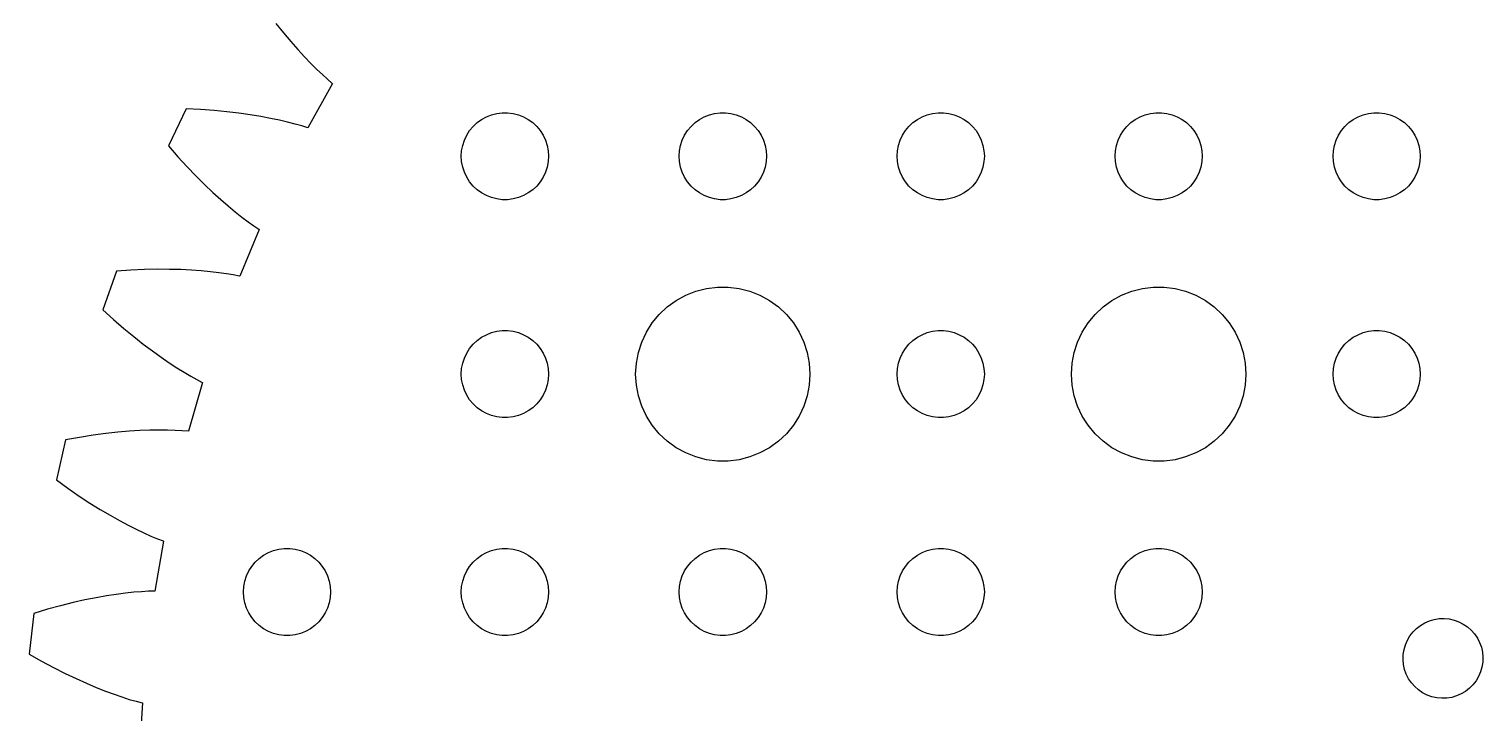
# Model space of a CAD drawing. Header units: metres. Extents: x -54 to 54, y 56 to 164.
# Drawn here: x -53.9 to -3.8, y 113.3 to 136.9 of the extents above; entities that cross this region are included whole.
import ezdxf

# ---------------------------------------------------------------- set-up
doc = ezdxf.new("R2010")
doc.units = ezdxf.units.M

msp = doc.modelspace()

# ---------------------------------------------------------------- linework, layer by layer
for p, q in [((-45.3871, 137.07), (-45.1255, 136.745)), ((-45.1255, 136.745), (-44.873, 136.446)), ((-44.873, 136.446), (-44.6306, 136.171)), ((-44.6306, 136.171), (-44.3992, 135.92)), ((-44.3992, 135.92), (-44.1799, 135.693)), ((-44.1799, 135.693), (-43.9736, 135.489)), ((-43.9736, 135.489), (-43.7811, 135.307)), ((-43.7811, 135.307), (-43.6034, 135.147)), ((-43.6034, 135.147), (-43.4414, 135.007)), ((-43.4292, 135), (-44.2777, 133.474)), ((-43.4414, 135.007), (-43.4292, 135)), ((-48.4691, 134.127), (-49.083, 132.852)), ((-47.9762, 134.103), (-48.4691, 134.127)), ((-47.5093, 134.07), (-47.9762, 134.103)), ((-47.0686, 134.028), (-47.5093, 134.07)), ((-46.6542, 133.979), (-47.0686, 134.028)), ((-46.2661, 133.925), (-46.6542, 133.979)), ((-45.9045, 133.866), (-46.2661, 133.925)), ((-45.5693, 133.803), (-45.9045, 133.866)), ((-45.2604, 133.738), (-45.5693, 133.803)), ((-44.9778, 133.672), (-45.2604, 133.738)), ((-44.7214, 133.606), (-44.9778, 133.672)), ((-44.491, 133.541), (-44.7214, 133.606)), ((-38.5934, 133.527), (-38.4561, 133.656)), ((-38.4561, 133.656), (-38.3037, 133.766)), ((-38.3037, 133.766), (-38.1387, 133.857)), ((-38.1387, 133.857), (-37.9635, 133.927)), ((-37.9635, 133.927), (-37.7811, 133.973)), ((-37.7811, 133.973), (-37.5942, 133.997)), ((-37.5942, 133.997), (-37.4058, 133.997)), ((-37.4058, 133.997), (-37.2189, 133.973)), ((-37.2189, 133.973), (-37.0365, 133.927)), ((-37.0365, 133.927), (-36.8613, 133.857)), ((-36.8613, 133.857), (-36.6963, 133.766)), ((-36.6963, 133.766), (-36.5439, 133.656)), ((-36.5439, 133.656), (-36.4065, 133.527)), ((-31.0934, 133.527), (-30.9561, 133.656)), ((-30.9561, 133.656), (-30.8037, 133.766)), ((-30.8037, 133.766), (-30.6387, 133.857)), ((-30.6387, 133.857), (-30.4635, 133.927)), ((-30.4635, 133.927), (-30.2811, 133.973)), ((-30.2811, 133.973), (-30.0942, 133.997)), ((-30.0942, 133.997), (-29.9058, 133.997)), ((-29.9058, 133.997), (-29.7189, 133.973)), ((-29.7189, 133.973), (-29.5365, 133.927)), ((-29.5365, 133.927), (-29.3613, 133.857)), ((-29.3613, 133.857), (-29.1963, 133.766)), ((-29.1963, 133.766), (-29.0439, 133.656)), ((-29.0439, 133.656), (-28.9065, 133.527)), ((-23.5934, 133.527), (-23.4561, 133.656)), ((-23.4561, 133.656), (-23.3037, 133.766)), ((-23.3037, 133.766), (-23.1387, 133.857)), ((-23.1387, 133.857), (-22.9635, 133.927)), ((-22.9635, 133.927), (-22.7811, 133.973)), ((-22.7811, 133.973), (-22.5942, 133.997)), ((-22.5942, 133.997), (-22.4058, 133.997)), ((-22.4058, 133.997), (-22.2189, 133.973)), ((-22.2189, 133.973), (-22.0365, 133.927)), ((-22.0365, 133.927), (-21.8613, 133.857)), ((-21.8613, 133.857), (-21.6963, 133.766)), ((-21.6963, 133.766), (-21.5439, 133.656)), ((-21.5439, 133.656), (-21.4065, 133.527)), ((-16.0934, 133.527), (-15.9561, 133.656)), ((-15.9561, 133.656), (-15.8037, 133.766)), ((-15.8037, 133.766), (-15.6387, 133.857)), ((-15.6387, 133.857), (-15.4635, 133.927)), ((-15.4635, 133.927), (-15.2811, 133.973)), ((-15.2811, 133.973), (-15.0942, 133.997)), ((-15.0942, 133.997), (-14.9058, 133.997)), ((-14.9058, 133.997), (-14.7189, 133.973)), ((-14.7189, 133.973), (-14.5365, 133.927)), ((-14.5365, 133.927), (-14.3613, 133.857)), ((-14.3613, 133.857), (-14.1963, 133.766)), ((-14.1963, 133.766), (-14.0439, 133.656)), ((-14.0439, 133.656), (-13.9065, 133.527)), ((-8.59344, 133.527), (-8.45613, 133.656)), ((-8.45613, 133.656), (-8.30373, 133.766)), ((-8.30373, 133.766), (-8.13866, 133.857)), ((-8.13866, 133.857), (-7.96352, 133.927)), ((-7.96352, 133.927), (-7.78107, 133.973)), ((-7.78107, 133.973), (-7.59418, 133.997)), ((-7.59418, 133.997), (-7.40581, 133.997)), ((-7.40581, 133.997), (-7.21892, 133.973)), ((-7.21892, 133.973), (-7.03647, 133.927)), ((-7.03647, 133.927), (-6.86133, 133.857)), ((-6.86133, 133.857), (-6.69626, 133.766)), ((-6.69626, 133.766), (-6.54385, 133.656)), ((-6.54385, 133.656), (-6.40654, 133.527)), ((-44.2864, 133.478), (-44.491, 133.541)), ((-44.2777, 133.474), (-44.2864, 133.478)), ((-38.8947, 133.052), (-38.8145, 133.223)), ((-38.8145, 133.223), (-38.7135, 133.382)), ((-38.7135, 133.382), (-38.5934, 133.527)), ((-36.4065, 133.527), (-36.2865, 133.382)), ((-36.2865, 133.382), (-36.1855, 133.223)), ((-36.1855, 133.223), (-36.1053, 133.052)), ((-31.3947, 133.052), (-31.3145, 133.223)), ((-31.3145, 133.223), (-31.2135, 133.382)), ((-31.2135, 133.382), (-31.0934, 133.527)), ((-28.9065, 133.527), (-28.7865, 133.382)), ((-28.7865, 133.382), (-28.6855, 133.223)), ((-28.6855, 133.223), (-28.6053, 133.052)), ((-23.8947, 133.052), (-23.8145, 133.223)), ((-23.8145, 133.223), (-23.7135, 133.382)), ((-23.7135, 133.382), (-23.5934, 133.527)), ((-21.4065, 133.527), (-21.2865, 133.382)), ((-21.2865, 133.382), (-21.1855, 133.223)), ((-21.1855, 133.223), (-21.1053, 133.052)), ((-16.3947, 133.052), (-16.3145, 133.223)), ((-16.3145, 133.223), (-16.2135, 133.382)), ((-16.2135, 133.382), (-16.0934, 133.527)), ((-13.9065, 133.527), (-13.7865, 133.382)), ((-13.7865, 133.382), (-13.6855, 133.223)), ((-13.6855, 133.223), (-13.6053, 133.052)), ((-8.89465, 133.052), (-8.81445, 133.223)), ((-8.81445, 133.223), (-8.71352, 133.382)), ((-8.71352, 133.382), (-8.59344, 133.527)), ((-6.40654, 133.527), (-6.28647, 133.382)), ((-6.28647, 133.382), (-6.18553, 133.223)), ((-6.18553, 133.223), (-6.10533, 133.052)), ((-49.083, 132.852), (-48.757, 132.481)), ((-39, 132.5), (-38.9882, 132.688)), ((-38.9882, 132.688), (-38.9529, 132.873)), ((-38.9529, 132.873), (-38.8947, 133.052)), ((-36.1053, 133.052), (-36.0471, 132.873)), ((-36.0471, 132.873), (-36.0118, 132.688)), ((-36.0118, 132.688), (-36, 132.5)), ((-31.5, 132.5), (-31.4882, 132.688)), ((-31.4882, 132.688), (-31.4529, 132.873)), ((-31.4529, 132.873), (-31.3947, 133.052)), ((-28.6053, 133.052), (-28.5471, 132.873)), ((-28.5471, 132.873), (-28.5118, 132.688)), ((-28.5118, 132.688), (-28.5, 132.5)), ((-24, 132.5), (-23.9882, 132.688)), ((-23.9882, 132.688), (-23.9529, 132.873)), ((-23.9529, 132.873), (-23.8947, 133.052)), ((-21.1053, 133.052), (-21.0471, 132.873)), ((-21.0471, 132.873), (-21.0118, 132.688)), ((-21.0118, 132.688), (-21, 132.5)), ((-16.5, 132.5), (-16.4882, 132.688)), ((-16.4882, 132.688), (-16.4529, 132.873)), ((-16.4529, 132.873), (-16.3947, 133.052)), ((-13.6053, 133.052), (-13.5471, 132.873)), ((-13.5471, 132.873), (-13.5118, 132.688)), ((-13.5118, 132.688), (-13.5, 132.5)), ((-9, 132.5), (-8.98816, 132.688)), ((-8.98816, 132.688), (-8.95287, 132.873)), ((-8.95287, 132.873), (-8.89465, 133.052)), ((-6.10533, 133.052), (-6.04712, 132.873)), ((-6.04712, 132.873), (-6.01183, 132.688)), ((-6.01183, 132.688), (-6, 132.5)), ((-48.757, 132.481), (-48.4399, 132.137)), ((-48.4399, 132.137), (-48.1327, 131.819)), ((-38.9882, 132.312), (-39, 132.5)), ((-38.9529, 132.127), (-38.9882, 132.312)), ((-38.8947, 131.948), (-38.9529, 132.127)), ((-36.0471, 132.127), (-36.1053, 131.948)), ((-36.0118, 132.312), (-36.0471, 132.127)), ((-36, 132.5), (-36.0118, 132.312)), ((-31.4882, 132.312), (-31.5, 132.5)), ((-31.4529, 132.127), (-31.4882, 132.312)), ((-31.3947, 131.948), (-31.4529, 132.127)), ((-28.5471, 132.127), (-28.6053, 131.948)), ((-28.5118, 132.312), (-28.5471, 132.127)), ((-28.5, 132.5), (-28.5118, 132.312)), ((-23.9882, 132.312), (-24, 132.5)), ((-23.9529, 132.127), (-23.9882, 132.312)), ((-23.8947, 131.948), (-23.9529, 132.127)), ((-21.0471, 132.127), (-21.1053, 131.948)), ((-21.0118, 132.312), (-21.0471, 132.127)), ((-21, 132.5), (-21.0118, 132.312)), ((-16.4882, 132.312), (-16.5, 132.5)), ((-16.4529, 132.127), (-16.4882, 132.312)), ((-16.3947, 131.948), (-16.4529, 132.127)), ((-13.5471, 132.127), (-13.6053, 131.948)), ((-13.5118, 132.312), (-13.5471, 132.127)), ((-13.5, 132.5), (-13.5118, 132.312)), ((-8.98816, 132.312), (-9, 132.5)), ((-8.95287, 132.127), (-8.98816, 132.312)), ((-8.89465, 131.948), (-8.95287, 132.127)), ((-6.04712, 132.127), (-6.10533, 131.948)), ((-6.01183, 132.312), (-6.04712, 132.127)), ((-6, 132.5), (-6.01183, 132.312)), ((-48.1327, 131.819), (-47.8363, 131.525)), ((-38.8145, 131.777), (-38.8947, 131.948)), ((-38.7135, 131.618), (-38.8145, 131.777)), ((-38.5934, 131.473), (-38.7135, 131.618)), ((-36.2865, 131.618), (-36.4065, 131.473)), ((-36.1855, 131.777), (-36.2865, 131.618)), ((-36.1053, 131.948), (-36.1855, 131.777)), ((-31.3145, 131.777), (-31.3947, 131.948)), ((-31.2135, 131.618), (-31.3145, 131.777)), ((-31.0934, 131.473), (-31.2135, 131.618)), ((-28.7865, 131.618), (-28.9065, 131.473)), ((-28.6855, 131.777), (-28.7865, 131.618)), ((-28.6053, 131.948), (-28.6855, 131.777)), ((-23.8145, 131.777), (-23.8947, 131.948)), ((-23.7135, 131.618), (-23.8145, 131.777)), ((-23.5934, 131.473), (-23.7135, 131.618)), ((-21.2865, 131.618), (-21.4065, 131.473)), ((-21.1855, 131.777), (-21.2865, 131.618)), ((-21.1053, 131.948), (-21.1855, 131.777)), ((-16.3145, 131.777), (-16.3947, 131.948)), ((-16.2135, 131.618), (-16.3145, 131.777)), ((-16.0934, 131.473), (-16.2135, 131.618)), ((-13.7865, 131.618), (-13.9065, 131.473)), ((-13.6855, 131.777), (-13.7865, 131.618)), ((-13.6053, 131.948), (-13.6855, 131.777)), ((-8.81445, 131.777), (-8.89465, 131.948)), ((-8.71352, 131.618), (-8.81445, 131.777)), ((-8.59344, 131.473), (-8.71352, 131.618)), ((-6.28647, 131.618), (-6.40654, 131.473)), ((-6.18553, 131.777), (-6.28647, 131.618)), ((-6.10533, 131.948), (-6.18553, 131.777)), ((-47.8363, 131.525), (-47.5519, 131.255)), ((-47.5519, 131.255), (-47.2802, 131.009)), ((-38.4561, 131.344), (-38.5934, 131.473)), ((-38.3037, 131.234), (-38.4561, 131.344)), ((-38.1387, 131.143), (-38.3037, 131.234)), ((-37.9635, 131.073), (-38.1387, 131.143)), ((-36.8613, 131.143), (-37.0365, 131.073)), ((-36.6963, 131.234), (-36.8613, 131.143)), ((-36.5439, 131.344), (-36.6963, 131.234)), ((-36.4065, 131.473), (-36.5439, 131.344)), ((-30.9561, 131.344), (-31.0934, 131.473)), ((-30.8037, 131.234), (-30.9561, 131.344)), ((-30.6387, 131.143), (-30.8037, 131.234)), ((-30.4635, 131.073), (-30.6387, 131.143)), ((-29.3613, 131.143), (-29.5365, 131.073)), ((-29.1963, 131.234), (-29.3613, 131.143)), ((-29.0439, 131.344), (-29.1963, 131.234)), ((-28.9065, 131.473), (-29.0439, 131.344)), ((-23.4561, 131.344), (-23.5934, 131.473)), ((-23.3037, 131.234), (-23.4561, 131.344)), ((-23.1387, 131.143), (-23.3037, 131.234)), ((-22.9635, 131.073), (-23.1387, 131.143)), ((-21.8613, 131.143), (-22.0365, 131.073)), ((-21.6963, 131.234), (-21.8613, 131.143)), ((-21.5439, 131.344), (-21.6963, 131.234)), ((-21.4065, 131.473), (-21.5439, 131.344)), ((-15.9561, 131.344), (-16.0934, 131.473)), ((-15.8037, 131.234), (-15.9561, 131.344)), ((-15.6387, 131.143), (-15.8037, 131.234)), ((-15.4635, 131.073), (-15.6387, 131.143)), ((-14.3613, 131.143), (-14.5365, 131.073)), ((-14.1963, 131.234), (-14.3613, 131.143)), ((-14.0439, 131.344), (-14.1963, 131.234)), ((-13.9065, 131.473), (-14.0439, 131.344)), ((-8.45613, 131.344), (-8.59344, 131.473)), ((-8.30373, 131.234), (-8.45613, 131.344)), ((-8.13866, 131.143), (-8.30373, 131.234)), ((-7.96352, 131.073), (-8.13866, 131.143)), ((-6.86133, 131.143), (-7.03647, 131.073)), ((-6.69626, 131.234), (-6.86133, 131.143)), ((-6.54385, 131.344), (-6.69626, 131.234)), ((-6.40654, 131.473), (-6.54385, 131.344)), ((-47.2802, 131.009), (-47.0222, 130.786)), ((-47.0222, 130.786), (-46.7789, 130.585)), ((-37.7811, 131.027), (-37.9635, 131.073)), ((-37.5942, 131.003), (-37.7811, 131.027)), ((-37.4058, 131.003), (-37.5942, 131.003)), ((-37.2189, 131.027), (-37.4058, 131.003)), ((-37.0365, 131.073), (-37.2189, 131.027)), ((-30.2811, 131.027), (-30.4635, 131.073)), ((-30.0942, 131.003), (-30.2811, 131.027)), ((-29.9058, 131.003), (-30.0942, 131.003)), ((-29.7189, 131.027), (-29.9058, 131.003)), ((-29.5365, 131.073), (-29.7189, 131.027)), ((-22.7811, 131.027), (-22.9635, 131.073)), ((-22.5942, 131.003), (-22.7811, 131.027)), ((-22.4058, 131.003), (-22.5942, 131.003)), ((-22.2189, 131.027), (-22.4058, 131.003)), ((-22.0365, 131.073), (-22.2189, 131.027)), ((-15.2811, 131.027), (-15.4635, 131.073)), ((-15.0942, 131.003), (-15.2811, 131.027)), ((-14.9058, 131.003), (-15.0942, 131.003)), ((-14.7189, 131.027), (-14.9058, 131.003)), ((-14.5365, 131.073), (-14.7189, 131.027)), ((-7.78107, 131.027), (-7.96352, 131.073)), ((-7.59418, 131.003), (-7.78107, 131.027)), ((-7.40581, 131.003), (-7.59418, 131.003)), ((-7.21892, 131.027), (-7.40581, 131.003)), ((-7.03647, 131.073), (-7.21892, 131.027)), ((-46.7789, 130.585), (-46.551, 130.406)), ((-46.551, 130.406), (-46.3393, 130.246)), ((-46.3393, 130.246), (-46.1448, 130.107)), ((-46.1448, 130.107), (-45.9681, 129.986)), ((-45.9553, 129.981), (-46.6275, 128.368)), ((-45.9681, 129.986), (-45.9553, 129.981)), ((-49.9055, 128.599), (-50.3732, 128.58)), ((-49.463, 128.607), (-49.9055, 128.599)), ((-49.0457, 128.605), (-49.463, 128.607)), ((-48.654, 128.595), (-49.0457, 128.605)), ((-48.288, 128.576), (-48.654, 128.595)), ((-50.8657, 128.548), (-51.333, 127.213)), ((-50.3732, 128.58), (-50.8657, 128.548)), ((-47.9479, 128.552), (-48.288, 128.576)), ((-47.6337, 128.522), (-47.9479, 128.552)), ((-47.3455, 128.488), (-47.6337, 128.522)), ((-47.0833, 128.45), (-47.3455, 128.488)), ((-46.847, 128.412), (-47.0833, 128.45)), ((-46.6367, 128.372), (-46.847, 128.412)), ((-46.6275, 128.368), (-46.6367, 128.372)), ((-31.6075, 127.533), (-31.2773, 127.714)), ((-31.2773, 127.714), (-30.927, 127.853)), ((-30.927, 127.853), (-30.5621, 127.947)), ((-30.5621, 127.947), (-30.1884, 127.994)), ((-30.1884, 127.994), (-29.8116, 127.994)), ((-29.8116, 127.994), (-29.4379, 127.947)), ((-29.4379, 127.947), (-29.0729, 127.853)), ((-29.0729, 127.853), (-28.7227, 127.714)), ((-28.7227, 127.714), (-28.3925, 127.533)), ((-16.6075, 127.533), (-16.2773, 127.714)), ((-16.2773, 127.714), (-15.927, 127.853)), ((-15.927, 127.853), (-15.5621, 127.947)), ((-15.5621, 127.947), (-15.1884, 127.994)), ((-15.1884, 127.994), (-14.8116, 127.994)), ((-14.8116, 127.994), (-14.4379, 127.947)), ((-14.4379, 127.947), (-14.0729, 127.853)), ((-14.0729, 127.853), (-13.7227, 127.714)), ((-13.7227, 127.714), (-13.3925, 127.533)), ((-51.333, 127.213), (-50.9676, 126.881)), ((-32.1869, 127.054), (-31.9123, 127.312)), ((-31.9123, 127.312), (-31.6075, 127.533)), ((-28.3925, 127.533), (-28.0877, 127.312)), ((-28.0877, 127.312), (-27.8131, 127.054)), ((-17.1869, 127.054), (-16.9123, 127.312)), ((-16.9123, 127.312), (-16.6075, 127.533)), ((-13.3925, 127.533), (-13.0877, 127.312)), ((-13.0877, 127.312), (-12.8131, 127.054)), ((-50.9676, 126.881), (-50.6139, 126.574)), ((-32.6289, 126.445), (-32.427, 126.763)), ((-32.427, 126.763), (-32.1869, 127.054)), ((-27.8131, 127.054), (-27.5729, 126.763)), ((-27.5729, 126.763), (-27.3711, 126.445)), ((-17.6289, 126.445), (-17.427, 126.763)), ((-17.427, 126.763), (-17.1869, 127.054)), ((-12.8131, 127.054), (-12.5729, 126.763)), ((-12.5729, 126.763), (-12.3711, 126.445)), ((-50.6139, 126.574), (-50.2729, 126.292)), ((-50.2729, 126.292), (-49.9456, 126.033)), ((-38.5934, 126.027), (-38.4561, 126.156)), ((-38.4561, 126.156), (-38.3037, 126.266)), ((-38.3037, 126.266), (-38.1387, 126.357)), ((-38.1387, 126.357), (-37.9635, 126.427)), ((-37.9635, 126.427), (-37.7811, 126.473)), ((-37.7811, 126.473), (-37.5942, 126.497)), ((-37.5942, 126.497), (-37.4058, 126.497)), ((-37.4058, 126.497), (-37.2189, 126.473)), ((-37.2189, 126.473), (-37.0365, 126.427)), ((-37.0365, 126.427), (-36.8613, 126.357)), ((-36.8613, 126.357), (-36.6963, 126.266)), ((-36.6963, 126.266), (-36.5439, 126.156)), ((-36.5439, 126.156), (-36.4065, 126.027)), ((-32.9057, 125.746), (-32.7893, 126.104)), ((-32.7893, 126.104), (-32.6289, 126.445)), ((-27.3711, 126.445), (-27.2107, 126.104)), ((-27.2107, 126.104), (-27.0942, 125.746)), ((-23.5934, 126.027), (-23.4561, 126.156)), ((-23.4561, 126.156), (-23.3037, 126.266)), ((-23.3037, 126.266), (-23.1387, 126.357)), ((-23.1387, 126.357), (-22.9635, 126.427)), ((-22.9635, 126.427), (-22.7811, 126.473)), ((-22.7811, 126.473), (-22.5942, 126.497)), ((-22.5942, 126.497), (-22.4058, 126.497)), ((-22.4058, 126.497), (-22.2189, 126.473)), ((-22.2189, 126.473), (-22.0365, 126.427)), ((-22.0365, 126.427), (-21.8613, 126.357)), ((-21.8613, 126.357), (-21.6963, 126.266)), ((-21.6963, 126.266), (-21.5439, 126.156)), ((-21.5439, 126.156), (-21.4065, 126.027)), ((-17.9057, 125.746), (-17.7893, 126.104)), ((-17.7893, 126.104), (-17.6289, 126.445)), ((-12.3711, 126.445), (-12.2107, 126.104)), ((-12.2107, 126.104), (-12.0942, 125.746)), ((-8.59344, 126.027), (-8.45613, 126.156)), ((-8.45613, 126.156), (-8.30373, 126.266)), ((-8.30373, 126.266), (-8.13866, 126.357)), ((-8.13866, 126.357), (-7.96352, 126.427)), ((-7.96352, 126.427), (-7.78107, 126.473)), ((-7.78107, 126.473), (-7.59418, 126.497)), ((-7.59418, 126.497), (-7.40581, 126.497)), ((-7.40581, 126.497), (-7.21892, 126.473)), ((-7.21892, 126.473), (-7.03647, 126.427)), ((-7.03647, 126.427), (-6.86133, 126.357)), ((-6.86133, 126.357), (-6.69626, 126.266)), ((-6.69626, 126.266), (-6.54385, 126.156)), ((-6.54385, 126.156), (-6.40654, 126.027)), ((-49.9456, 126.033), (-49.6327, 125.797)), ((-49.6327, 125.797), (-49.3352, 125.584)), ((-38.8947, 125.552), (-38.8145, 125.723)), ((-38.8145, 125.723), (-38.7135, 125.882)), ((-38.7135, 125.882), (-38.5934, 126.027)), ((-36.4065, 126.027), (-36.2865, 125.882)), ((-36.2865, 125.882), (-36.1855, 125.723)), ((-36.1855, 125.723), (-36.1053, 125.552)), ((-32.9763, 125.376), (-32.9057, 125.746)), ((-27.0942, 125.746), (-27.0237, 125.376)), ((-23.8947, 125.552), (-23.8145, 125.723)), ((-23.8145, 125.723), (-23.7135, 125.882)), ((-23.7135, 125.882), (-23.5934, 126.027)), ((-21.4065, 126.027), (-21.2865, 125.882)), ((-21.2865, 125.882), (-21.1855, 125.723)), ((-21.1855, 125.723), (-21.1053, 125.552)), ((-17.9763, 125.376), (-17.9057, 125.746)), ((-12.0942, 125.746), (-12.0237, 125.376)), ((-8.89465, 125.552), (-8.81445, 125.723)), ((-8.81445, 125.723), (-8.71352, 125.882)), ((-8.71352, 125.882), (-8.59344, 126.027)), ((-6.40654, 126.027), (-6.28647, 125.882)), ((-6.28647, 125.882), (-6.18553, 125.723)), ((-6.18553, 125.723), (-6.10533, 125.552)), ((-49.3352, 125.584), (-49.0539, 125.391)), ((-49.0539, 125.391), (-48.7896, 125.218)), ((-48.7896, 125.218), (-48.543, 125.065)), ((-39, 125), (-38.9882, 125.188)), ((-38.9882, 125.188), (-38.9529, 125.373)), ((-38.9529, 125.373), (-38.8947, 125.552)), ((-36.1053, 125.552), (-36.0471, 125.373)), ((-36.0471, 125.373), (-36.0118, 125.188)), ((-36.0118, 125.188), (-36, 125)), ((-33, 125), (-32.9763, 125.376)), ((-27.0237, 125.376), (-27, 125)), ((-24, 125), (-23.9882, 125.188)), ((-23.9882, 125.188), (-23.9529, 125.373)), ((-23.9529, 125.373), (-23.8947, 125.552)), ((-21.1053, 125.552), (-21.0471, 125.373)), ((-21.0471, 125.373), (-21.0118, 125.188)), ((-21.0118, 125.188), (-21, 125)), ((-18, 125), (-17.9763, 125.376)), ((-12.0237, 125.376), (-12, 125)), ((-9, 125), (-8.98816, 125.188)), ((-8.98816, 125.188), (-8.95287, 125.373)), ((-8.95287, 125.373), (-8.89465, 125.552)), ((-6.10533, 125.552), (-6.04712, 125.373)), ((-6.04712, 125.373), (-6.01183, 125.188)), ((-6.01183, 125.188), (-6, 125)), ((-48.543, 125.065), (-48.3148, 124.931)), ((-47.9034, 124.71), (-48.3909, 123.032)), ((-48.3148, 124.931), (-48.1059, 124.814)), ((-48.1059, 124.814), (-47.9168, 124.714)), ((-47.9168, 124.714), (-47.9034, 124.71)), ((-38.9882, 124.812), (-39, 125)), ((-38.9529, 124.627), (-38.9882, 124.812)), ((-38.8947, 124.448), (-38.9529, 124.627)), ((-36.0471, 124.627), (-36.1053, 124.448)), ((-36.0118, 124.812), (-36.0471, 124.627)), ((-36, 125), (-36.0118, 124.812)), ((-32.9763, 124.624), (-33, 125)), ((-32.9057, 124.254), (-32.9763, 124.624)), ((-27.0237, 124.624), (-27.0942, 124.254)), ((-27, 125), (-27.0237, 124.624)), ((-23.9882, 124.812), (-24, 125)), ((-23.9529, 124.627), (-23.9882, 124.812)), ((-23.8947, 124.448), (-23.9529, 124.627)), ((-21.0471, 124.627), (-21.1053, 124.448)), ((-21.0118, 124.812), (-21.0471, 124.627)), ((-21, 125), (-21.0118, 124.812)), ((-17.9763, 124.624), (-18, 125)), ((-17.9057, 124.254), (-17.9763, 124.624)), ((-12.0237, 124.624), (-12.0942, 124.254)), ((-12, 125), (-12.0237, 124.624)), ((-8.98816, 124.812), (-9, 125)), ((-8.95287, 124.627), (-8.98816, 124.812)), ((-8.89465, 124.448), (-8.95287, 124.627)), ((-6.04712, 124.627), (-6.10533, 124.448)), ((-6.01183, 124.812), (-6.04712, 124.627)), ((-6, 125), (-6.01183, 124.812)), ((-38.8145, 124.277), (-38.8947, 124.448)), ((-38.7135, 124.118), (-38.8145, 124.277)), ((-38.5934, 123.973), (-38.7135, 124.118)), ((-36.2865, 124.118), (-36.4065, 123.973)), ((-36.1855, 124.277), (-36.2865, 124.118)), ((-36.1053, 124.448), (-36.1855, 124.277)), ((-32.7893, 123.896), (-32.9057, 124.254)), ((-27.0942, 124.254), (-27.2107, 123.896)), ((-23.8145, 124.277), (-23.8947, 124.448)), ((-23.7135, 124.118), (-23.8145, 124.277)), ((-23.5934, 123.973), (-23.7135, 124.118)), ((-21.2865, 124.118), (-21.4065, 123.973)), ((-21.1855, 124.277), (-21.2865, 124.118)), ((-21.1053, 124.448), (-21.1855, 124.277)), ((-17.7893, 123.896), (-17.9057, 124.254)), ((-12.0942, 124.254), (-12.2107, 123.896)), ((-8.81445, 124.277), (-8.89465, 124.448)), ((-8.71352, 124.118), (-8.81445, 124.277)), ((-8.59344, 123.973), (-8.71352, 124.118)), ((-6.28647, 124.118), (-6.40654, 123.973)), ((-6.18553, 124.277), (-6.28647, 124.118)), ((-6.10533, 124.448), (-6.18553, 124.277)), ((-38.4561, 123.844), (-38.5934, 123.973)), ((-38.3037, 123.734), (-38.4561, 123.844)), ((-38.1387, 123.643), (-38.3037, 123.734)), ((-37.9635, 123.573), (-38.1387, 123.643)), ((-36.8613, 123.643), (-37.0365, 123.573)), ((-36.6963, 123.734), (-36.8613, 123.643)), ((-36.5439, 123.844), (-36.6963, 123.734)), ((-36.4065, 123.973), (-36.5439, 123.844)), ((-32.6289, 123.555), (-32.7893, 123.896)), ((-27.2107, 123.896), (-27.3711, 123.555)), ((-23.4561, 123.844), (-23.5934, 123.973)), ((-23.3037, 123.734), (-23.4561, 123.844)), ((-23.1387, 123.643), (-23.3037, 123.734)), ((-22.9635, 123.573), (-23.1387, 123.643)), ((-21.8613, 123.643), (-22.0365, 123.573)), ((-21.6963, 123.734), (-21.8613, 123.643)), ((-21.5439, 123.844), (-21.6963, 123.734)), ((-21.4065, 123.973), (-21.5439, 123.844)), ((-17.6289, 123.555), (-17.7893, 123.896)), ((-12.2107, 123.896), (-12.3711, 123.555)), ((-8.45613, 123.844), (-8.59344, 123.973)), ((-8.30373, 123.734), (-8.45613, 123.844)), ((-8.13866, 123.643), (-8.30373, 123.734)), ((-7.96352, 123.573), (-8.13866, 123.643)), ((-6.86133, 123.643), (-7.03647, 123.573)), ((-6.69626, 123.734), (-6.86133, 123.643)), ((-6.54385, 123.844), (-6.69626, 123.734)), ((-6.40654, 123.973), (-6.54385, 123.844)), ((-37.7811, 123.527), (-37.9635, 123.573)), ((-37.5942, 123.503), (-37.7811, 123.527)), ((-37.4058, 123.503), (-37.5942, 123.503)), ((-37.2189, 123.527), (-37.4058, 123.503)), ((-37.0365, 123.573), (-37.2189, 123.527)), ((-32.427, 123.237), (-32.6289, 123.555)), ((-32.1869, 122.946), (-32.427, 123.237)), ((-27.5729, 123.237), (-27.8131, 122.946)), ((-27.3711, 123.555), (-27.5729, 123.237)), ((-22.7811, 123.527), (-22.9635, 123.573)), ((-22.5942, 123.503), (-22.7811, 123.527)), ((-22.4058, 123.503), (-22.5942, 123.503)), ((-22.2189, 123.527), (-22.4058, 123.503)), ((-22.0365, 123.573), (-22.2189, 123.527)), ((-17.427, 123.237), (-17.6289, 123.555)), ((-17.1869, 122.946), (-17.427, 123.237)), ((-12.5729, 123.237), (-12.8131, 122.946)), ((-12.3711, 123.555), (-12.5729, 123.237)), ((-7.78107, 123.527), (-7.96352, 123.573)), ((-7.59418, 123.503), (-7.78107, 123.527)), ((-7.40581, 123.503), (-7.59418, 123.503)), ((-7.21892, 123.527), (-7.40581, 123.503)), ((-7.03647, 123.573), (-7.21892, 123.527)), ((-52.6226, 122.736), (-52.9374, 121.357)), ((-52.1367, 122.823), (-52.6226, 122.736)), ((-51.6741, 122.894), (-52.1367, 122.823)), ((-51.2352, 122.952), (-51.6741, 122.894)), ((-50.8204, 122.997), (-51.2352, 122.952)), ((-50.43, 123.03), (-50.8204, 122.997)), ((-50.0643, 123.053), (-50.43, 123.03)), ((-49.7235, 123.067), (-50.0643, 123.053)), ((-49.4079, 123.072), (-49.7235, 123.067)), ((-49.1177, 123.07), (-49.4079, 123.072)), ((-48.853, 123.063), (-49.1177, 123.07)), ((-48.6139, 123.051), (-48.853, 123.063)), ((-48.4005, 123.035), (-48.6139, 123.051)), ((-48.3909, 123.032), (-48.4005, 123.035)), ((-31.9123, 122.688), (-32.1869, 122.946)), ((-31.6075, 122.467), (-31.9123, 122.688)), ((-28.0877, 122.688), (-28.3925, 122.467)), ((-27.8131, 122.946), (-28.0877, 122.688)), ((-16.9123, 122.688), (-17.1869, 122.946)), ((-16.6075, 122.467), (-16.9123, 122.688)), ((-13.0877, 122.688), (-13.3925, 122.467)), ((-12.8131, 122.946), (-13.0877, 122.688)), ((-31.2773, 122.286), (-31.6075, 122.467)), ((-30.927, 122.147), (-31.2773, 122.286)), ((-30.5621, 122.053), (-30.927, 122.147)), ((-29.0729, 122.147), (-29.4379, 122.053)), ((-28.7227, 122.286), (-29.0729, 122.147)), ((-28.3925, 122.467), (-28.7227, 122.286)), ((-16.2773, 122.286), (-16.6075, 122.467)), ((-15.927, 122.147), (-16.2773, 122.286)), ((-15.5621, 122.053), (-15.927, 122.147)), ((-14.0729, 122.147), (-14.4379, 122.053)), ((-13.7227, 122.286), (-14.0729, 122.147)), ((-13.3925, 122.467), (-13.7227, 122.286)), ((-30.1884, 122.006), (-30.5621, 122.053)), ((-29.8116, 122.006), (-30.1884, 122.006)), ((-29.4379, 122.053), (-29.8116, 122.006)), ((-15.1884, 122.006), (-15.5621, 122.053)), ((-14.8116, 122.006), (-15.1884, 122.006)), ((-14.4379, 122.053), (-14.8116, 122.006)), ((-52.9374, 121.357), (-52.5372, 121.068)), ((-52.5372, 121.068), (-52.1514, 120.803)), ((-52.1514, 120.803), (-51.7809, 120.561)), ((-51.7809, 120.561), (-51.4267, 120.34)), ((-51.4267, 120.34), (-51.0894, 120.141)), ((-51.0894, 120.141), (-50.7698, 119.962)), ((-50.7698, 119.962), (-50.4687, 119.802)), ((-50.4687, 119.802), (-50.1867, 119.66)), ((-50.1867, 119.66), (-49.9245, 119.535)), ((-49.9245, 119.535), (-49.6828, 119.427)), ((-49.6828, 119.427), (-49.4621, 119.335)), ((-49.2491, 119.254), (-49.5458, 117.532)), ((-49.4621, 119.335), (-49.2629, 119.256)), ((-49.2629, 119.256), (-49.2491, 119.254)), ((-46.0934, 118.527), (-45.9561, 118.656)), ((-45.9561, 118.656), (-45.8037, 118.766)), ((-45.8037, 118.766), (-45.6387, 118.857)), ((-45.6387, 118.857), (-45.4635, 118.927)), ((-45.4635, 118.927), (-45.2811, 118.973)), ((-45.2811, 118.973), (-45.0942, 118.997)), ((-45.0942, 118.997), (-44.9058, 118.997)), ((-44.9058, 118.997), (-44.7189, 118.973)), ((-44.7189, 118.973), (-44.5365, 118.927)), ((-44.5365, 118.927), (-44.3613, 118.857)), ((-44.3613, 118.857), (-44.1963, 118.766)), ((-44.1963, 118.766), (-44.0439, 118.656)), ((-44.0439, 118.656), (-43.9065, 118.527)), ((-38.5934, 118.527), (-38.4561, 118.656)), ((-38.4561, 118.656), (-38.3037, 118.766)), ((-38.3037, 118.766), (-38.1387, 118.857)), ((-38.1387, 118.857), (-37.9635, 118.927)), ((-37.9635, 118.927), (-37.7811, 118.973)), ((-37.7811, 118.973), (-37.5942, 118.997)), ((-37.5942, 118.997), (-37.4058, 118.997)), ((-37.4058, 118.997), (-37.2189, 118.973)), ((-37.2189, 118.973), (-37.0365, 118.927)), ((-37.0365, 118.927), (-36.8613, 118.857)), ((-36.8613, 118.857), (-36.6963, 118.766)), ((-36.6963, 118.766), (-36.5439, 118.656)), ((-36.5439, 118.656), (-36.4065, 118.527)), ((-31.0934, 118.527), (-30.9561, 118.656)), ((-30.9561, 118.656), (-30.8037, 118.766)), ((-30.8037, 118.766), (-30.6387, 118.857)), ((-30.6387, 118.857), (-30.4635, 118.927)), ((-30.4635, 118.927), (-30.2811, 118.973)), ((-30.2811, 118.973), (-30.0942, 118.997)), ((-30.0942, 118.997), (-29.9058, 118.997)), ((-29.9058, 118.997), (-29.7189, 118.973)), ((-29.7189, 118.973), (-29.5365, 118.927)), ((-29.5365, 118.927), (-29.3613, 118.857)), ((-29.3613, 118.857), (-29.1963, 118.766)), ((-29.1963, 118.766), (-29.0439, 118.656)), ((-29.0439, 118.656), (-28.9065, 118.527)), ((-23.5934, 118.527), (-23.4561, 118.656)), ((-23.4561, 118.656), (-23.3037, 118.766)), ((-23.3037, 118.766), (-23.1387, 118.857)), ((-23.1387, 118.857), (-22.9635, 118.927)), ((-22.9635, 118.927), (-22.7811, 118.973)), ((-22.7811, 118.973), (-22.5942, 118.997)), ((-22.5942, 118.997), (-22.4058, 118.997)), ((-22.4058, 118.997), (-22.2189, 118.973)), ((-22.2189, 118.973), (-22.0365, 118.927)), ((-22.0365, 118.927), (-21.8613, 118.857)), ((-21.8613, 118.857), (-21.6963, 118.766)), ((-21.6963, 118.766), (-21.5439, 118.656)), ((-21.5439, 118.656), (-21.4065, 118.527)), ((-16.0934, 118.527), (-15.9561, 118.656)), ((-15.9561, 118.656), (-15.8037, 118.766)), ((-15.8037, 118.766), (-15.6387, 118.857)), ((-15.6387, 118.857), (-15.4635, 118.927)), ((-15.4635, 118.927), (-15.2811, 118.973)), ((-15.2811, 118.973), (-15.0942, 118.997)), ((-15.0942, 118.997), (-14.9058, 118.997)), ((-14.9058, 118.997), (-14.7189, 118.973)), ((-14.7189, 118.973), (-14.5365, 118.927)), ((-14.5365, 118.927), (-14.3613, 118.857)), ((-14.3613, 118.857), (-14.1963, 118.766)), ((-14.1963, 118.766), (-14.0439, 118.656)), ((-14.0439, 118.656), (-13.9065, 118.527)), ((-46.3947, 118.052), (-46.3145, 118.223)), ((-46.3145, 118.223), (-46.2135, 118.382)), ((-46.2135, 118.382), (-46.0934, 118.527)), ((-43.9065, 118.527), (-43.7865, 118.382)), ((-43.7865, 118.382), (-43.6855, 118.223)), ((-43.6855, 118.223), (-43.6053, 118.052)), ((-38.8947, 118.052), (-38.8145, 118.223)), ((-38.8145, 118.223), (-38.7135, 118.382)), ((-38.7135, 118.382), (-38.5934, 118.527)), ((-36.4065, 118.527), (-36.2865, 118.382)), ((-36.2865, 118.382), (-36.1855, 118.223)), ((-36.1855, 118.223), (-36.1053, 118.052)), ((-31.3947, 118.052), (-31.3145, 118.223)), ((-31.3145, 118.223), (-31.2135, 118.382)), ((-31.2135, 118.382), (-31.0934, 118.527)), ((-28.9065, 118.527), (-28.7865, 118.382)), ((-28.7865, 118.382), (-28.6855, 118.223)), ((-28.6855, 118.223), (-28.6053, 118.052)), ((-23.8947, 118.052), (-23.8145, 118.223)), ((-23.8145, 118.223), (-23.7135, 118.382)), ((-23.7135, 118.382), (-23.5934, 118.527)), ((-21.4065, 118.527), (-21.2865, 118.382)), ((-21.2865, 118.382), (-21.1855, 118.223)), ((-21.1855, 118.223), (-21.1053, 118.052)), ((-16.3947, 118.052), (-16.3145, 118.223)), ((-16.3145, 118.223), (-16.2135, 118.382)), ((-16.2135, 118.382), (-16.0934, 118.527)), ((-13.9065, 118.527), (-13.7865, 118.382)), ((-13.7865, 118.382), (-13.6855, 118.223)), ((-13.6855, 118.223), (-13.6053, 118.052)), ((-46.5, 117.5), (-46.4882, 117.688)), ((-46.4882, 117.688), (-46.4529, 117.873)), ((-46.4529, 117.873), (-46.3947, 118.052)), ((-43.6053, 118.052), (-43.5471, 117.873)), ((-43.5471, 117.873), (-43.5118, 117.688)), ((-43.5118, 117.688), (-43.5, 117.5)), ((-39, 117.5), (-38.9882, 117.688)), ((-38.9882, 117.688), (-38.9529, 117.873)), ((-38.9529, 117.873), (-38.8947, 118.052)), ((-36.1053, 118.052), (-36.0471, 117.873)), ((-36.0471, 117.873), (-36.0118, 117.688)), ((-36.0118, 117.688), (-36, 117.5)), ((-31.5, 117.5), (-31.4882, 117.688)), ((-31.4882, 117.688), (-31.4529, 117.873)), ((-31.4529, 117.873), (-31.3947, 118.052)), ((-28.6053, 118.052), (-28.5471, 117.873)), ((-28.5471, 117.873), (-28.5118, 117.688)), ((-28.5118, 117.688), (-28.5, 117.5)), ((-24, 117.5), (-23.9882, 117.688)), ((-23.9882, 117.688), (-23.9529, 117.873)), ((-23.9529, 117.873), (-23.8947, 118.052)), ((-21.1053, 118.052), (-21.0471, 117.873)), ((-21.0471, 117.873), (-21.0118, 117.688)), ((-21.0118, 117.688), (-21, 117.5)), ((-16.5, 117.5), (-16.4882, 117.688)), ((-16.4882, 117.688), (-16.4529, 117.873)), ((-16.4529, 117.873), (-16.3947, 118.052)), ((-13.6053, 118.052), (-13.5471, 117.873)), ((-13.5471, 117.873), (-13.5118, 117.688)), ((-13.5118, 117.688), (-13.5, 117.5)), ((-52.3632, 117.134), (-52.7929, 117.027)), ((-51.9561, 117.225), (-52.3632, 117.134)), ((-51.5718, 117.302), (-51.9561, 117.225)), ((-51.2109, 117.365), (-51.5718, 117.302)), ((-50.8738, 117.417), (-51.2109, 117.365)), ((-50.5608, 117.458), (-50.8738, 117.417)), ((-50.2723, 117.489), (-50.5608, 117.458)), ((-50.0084, 117.511), (-50.2723, 117.489)), ((-49.7694, 117.526), (-50.0084, 117.511)), ((-49.5556, 117.534), (-49.7694, 117.526)), ((-49.5458, 117.532), (-49.5556, 117.534)), ((-46.4882, 117.312), (-46.5, 117.5)), ((-46.4529, 117.127), (-46.4882, 117.312)), ((-46.3947, 116.948), (-46.4529, 117.127)), ((-43.5471, 117.127), (-43.6053, 116.948)), ((-43.5118, 117.312), (-43.5471, 117.127)), ((-43.5, 117.5), (-43.5118, 117.312)), ((-38.9882, 117.312), (-39, 117.5)), ((-38.9529, 117.127), (-38.9882, 117.312)), ((-38.8947, 116.948), (-38.9529, 117.127)), ((-36.0471, 117.127), (-36.1053, 116.948)), ((-36.0118, 117.312), (-36.0471, 117.127)), ((-36, 117.5), (-36.0118, 117.312)), ((-31.4882, 117.312), (-31.5, 117.5)), ((-31.4529, 117.127), (-31.4882, 117.312)), ((-31.3947, 116.948), (-31.4529, 117.127)), ((-28.5471, 117.127), (-28.6053, 116.948)), ((-28.5118, 117.312), (-28.5471, 117.127)), ((-28.5, 117.5), (-28.5118, 117.312)), ((-23.9882, 117.312), (-24, 117.5)), ((-23.9529, 117.127), (-23.9882, 117.312)), ((-23.8947, 116.948), (-23.9529, 117.127)), ((-21.0471, 117.127), (-21.1053, 116.948)), ((-21.0118, 117.312), (-21.0471, 117.127)), ((-21, 117.5), (-21.0118, 117.312)), ((-16.4882, 117.312), (-16.5, 117.5)), ((-16.4529, 117.127), (-16.4882, 117.312)), ((-16.3947, 116.948), (-16.4529, 117.127)), ((-13.5471, 117.127), (-13.6053, 116.948)), ((-13.5118, 117.312), (-13.5471, 117.127)), ((-13.5, 117.5), (-13.5118, 117.312)), ((-53.7177, 116.764), (-53.8762, 115.358)), ((-53.2446, 116.905), (-53.7177, 116.764)), ((-52.7929, 117.027), (-53.2446, 116.905)), ((-46.3145, 116.777), (-46.3947, 116.948)), ((-46.2135, 116.618), (-46.3145, 116.777)), ((-46.0934, 116.473), (-46.2135, 116.618)), ((-43.7865, 116.618), (-43.9065, 116.473)), ((-43.6855, 116.777), (-43.7865, 116.618)), ((-43.6053, 116.948), (-43.6855, 116.777)), ((-38.8145, 116.777), (-38.8947, 116.948)), ((-38.7135, 116.618), (-38.8145, 116.777)), ((-38.5934, 116.473), (-38.7135, 116.618)), ((-36.2865, 116.618), (-36.4065, 116.473)), ((-36.1855, 116.777), (-36.2865, 116.618)), ((-36.1053, 116.948), (-36.1855, 116.777)), ((-31.3145, 116.777), (-31.3947, 116.948)), ((-31.2135, 116.618), (-31.3145, 116.777)), ((-31.0934, 116.473), (-31.2135, 116.618)), ((-28.7865, 116.618), (-28.9065, 116.473)), ((-28.6855, 116.777), (-28.7865, 116.618)), ((-28.6053, 116.948), (-28.6855, 116.777)), ((-23.8145, 116.777), (-23.8947, 116.948)), ((-23.7135, 116.618), (-23.8145, 116.777)), ((-23.5934, 116.473), (-23.7135, 116.618)), ((-21.2865, 116.618), (-21.4065, 116.473)), ((-21.1855, 116.777), (-21.2865, 116.618)), ((-21.1053, 116.948), (-21.1855, 116.777)), ((-16.3145, 116.777), (-16.3947, 116.948)), ((-16.2135, 116.618), (-16.3145, 116.777)), ((-16.0934, 116.473), (-16.2135, 116.618)), ((-13.7865, 116.618), (-13.9065, 116.473)), ((-13.6855, 116.777), (-13.7865, 116.618)), ((-13.6053, 116.948), (-13.6855, 116.777)), ((-5.51485, 116.557), (-5.3443, 116.584)), ((-5.3443, 116.584), (-5.17172, 116.589)), ((-5.17172, 116.589), (-4.9998, 116.573)), ((-45.9561, 116.344), (-46.0934, 116.473)), ((-45.8037, 116.234), (-45.9561, 116.344)), ((-45.6387, 116.143), (-45.8037, 116.234)), ((-45.4635, 116.073), (-45.6387, 116.143)), ((-44.3613, 116.143), (-44.5365, 116.073)), ((-44.1963, 116.234), (-44.3613, 116.143)), ((-44.0439, 116.344), (-44.1963, 116.234)), ((-43.9065, 116.473), (-44.0439, 116.344)), ((-38.4561, 116.344), (-38.5934, 116.473)), ((-38.3037, 116.234), (-38.4561, 116.344)), ((-38.1387, 116.143), (-38.3037, 116.234)), ((-37.9635, 116.073), (-38.1387, 116.143)), ((-36.8613, 116.143), (-37.0365, 116.073)), ((-36.6963, 116.234), (-36.8613, 116.143)), ((-36.5439, 116.344), (-36.6963, 116.234)), ((-36.4065, 116.473), (-36.5439, 116.344)), ((-30.9561, 116.344), (-31.0934, 116.473)), ((-30.8037, 116.234), (-30.9561, 116.344)), ((-30.6387, 116.143), (-30.8037, 116.234)), ((-30.4635, 116.073), (-30.6387, 116.143)), ((-29.3613, 116.143), (-29.5365, 116.073)), ((-29.1963, 116.234), (-29.3613, 116.143)), ((-29.0439, 116.344), (-29.1963, 116.234)), ((-28.9065, 116.473), (-29.0439, 116.344)), ((-23.4561, 116.344), (-23.5934, 116.473)), ((-23.3037, 116.234), (-23.4561, 116.344)), ((-23.1387, 116.143), (-23.3037, 116.234)), ((-22.9635, 116.073), (-23.1387, 116.143)), ((-21.8613, 116.143), (-22.0365, 116.073)), ((-21.6963, 116.234), (-21.8613, 116.143)), ((-21.5439, 116.344), (-21.6963, 116.234)), ((-21.4065, 116.473), (-21.5439, 116.344)), ((-15.9561, 116.344), (-16.0934, 116.473)), ((-15.8037, 116.234), (-15.9561, 116.344)), ((-15.6387, 116.143), (-15.8037, 116.234)), ((-15.4635, 116.073), (-15.6387, 116.143)), ((-14.3613, 116.143), (-14.5365, 116.073)), ((-14.1963, 116.234), (-14.3613, 116.143)), ((-14.0439, 116.344), (-14.1963, 116.234)), ((-13.9065, 116.473), (-14.0439, 116.344)), ((-6.35214, 115.988), (-6.24631, 116.124)), ((-6.24631, 116.124), (-6.12421, 116.246)), ((-6.12421, 116.246), (-5.98776, 116.352)), ((-5.98776, 116.352), (-5.83914, 116.44)), ((-5.83914, 116.44), (-5.68066, 116.509)), ((-5.68066, 116.509), (-5.51485, 116.557)), ((-4.9998, 116.573), (-4.8313, 116.535)), ((-4.8313, 116.535), (-4.66882, 116.477)), ((-4.66882, 116.477), (-4.51497, 116.398)), ((-4.51497, 116.398), (-4.37216, 116.301)), ((-4.37216, 116.301), (-4.24263, 116.187)), ((-4.24263, 116.187), (-4.12845, 116.058)), ((-45.2811, 116.027), (-45.4635, 116.073)), ((-45.0942, 116.003), (-45.2811, 116.027)), ((-44.9058, 116.003), (-45.0942, 116.003)), ((-44.7189, 116.027), (-44.9058, 116.003)), ((-44.5365, 116.073), (-44.7189, 116.027)), ((-37.7811, 116.027), (-37.9635, 116.073)), ((-37.5942, 116.003), (-37.7811, 116.027)), ((-37.4058, 116.003), (-37.5942, 116.003)), ((-37.2189, 116.027), (-37.4058, 116.003)), ((-37.0365, 116.073), (-37.2189, 116.027)), ((-30.2811, 116.027), (-30.4635, 116.073)), ((-30.0942, 116.003), (-30.2811, 116.027)), ((-29.9058, 116.003), (-30.0942, 116.003)), ((-29.7189, 116.027), (-29.9058, 116.003)), ((-29.5365, 116.073), (-29.7189, 116.027)), ((-22.7811, 116.027), (-22.9635, 116.073)), ((-22.5942, 116.003), (-22.7811, 116.027)), ((-22.4058, 116.003), (-22.5942, 116.003)), ((-22.2189, 116.027), (-22.4058, 116.003)), ((-22.0365, 116.073), (-22.2189, 116.027)), ((-15.2811, 116.027), (-15.4635, 116.073)), ((-15.0942, 116.003), (-15.2811, 116.027)), ((-14.9058, 116.003), (-15.0942, 116.003)), ((-14.7189, 116.027), (-14.9058, 116.003)), ((-14.5365, 116.073), (-14.7189, 116.027)), ((-6.55679, 115.515), (-6.50862, 115.681)), ((-6.50862, 115.681), (-6.44003, 115.839)), ((-6.44003, 115.839), (-6.35214, 115.988)), ((-4.12845, 116.058), (-4.03139, 115.915)), ((-4.03139, 115.915), (-3.95299, 115.761)), ((-3.95299, 115.761), (-3.8945, 115.599)), ((-3.8945, 115.599), (-3.85683, 115.43)), ((-53.8762, 115.358), (-53.4461, 115.116)), ((-53.4461, 115.116), (-53.0331, 114.896)), ((-6.58923, 115.172), (-6.5838, 115.344)), ((-6.57298, 115), (-6.58923, 115.172)), ((-6.5838, 115.344), (-6.55679, 115.515)), ((-3.84601, 115.086), (-3.87302, 114.915)), ((-3.85683, 115.43), (-3.84059, 115.258)), ((-3.84059, 115.258), (-3.84601, 115.086)), ((-53.0331, 114.896), (-52.6378, 114.697)), ((-52.6378, 114.697), (-52.2611, 114.518)), ((-6.53531, 114.831), (-6.57298, 115)), ((-6.47682, 114.669), (-6.53531, 114.831)), ((-6.39842, 114.515), (-6.47682, 114.669)), ((-3.98978, 114.591), (-4.07767, 114.442)), ((-3.92119, 114.749), (-3.98978, 114.591)), ((-3.87302, 114.915), (-3.92119, 114.749)), ((-52.2611, 114.518), (-51.9036, 114.357)), ((-51.9036, 114.357), (-51.5659, 114.215)), ((-51.5659, 114.215), (-51.2488, 114.089)), ((-51.2488, 114.089), (-50.9527, 113.98)), ((-6.30136, 114.372), (-6.39842, 114.515)), ((-6.18718, 114.243), (-6.30136, 114.372)), ((-6.05765, 114.128), (-6.18718, 114.243)), ((-5.91484, 114.031), (-6.05765, 114.128)), ((-4.3056, 114.184), (-4.44205, 114.078)), ((-4.1835, 114.306), (-4.3056, 114.184)), ((-4.07767, 114.442), (-4.1835, 114.306)), ((-50.9527, 113.98), (-50.6782, 113.886)), ((-50.6782, 113.886), (-50.4259, 113.805)), ((-50.4259, 113.805), (-50.1962, 113.738)), ((-50.1962, 113.738), (-49.9895, 113.682)), ((-49.9756, 113.681), (-50.0776, 111.938)), ((-49.9895, 113.682), (-49.9756, 113.681)), ((-5.76099, 113.953), (-5.91484, 114.031)), ((-5.59851, 113.895), (-5.76099, 113.953)), ((-5.43001, 113.857), (-5.59851, 113.895)), ((-5.2581, 113.841), (-5.43001, 113.857)), ((-5.08551, 113.846), (-5.2581, 113.841)), ((-4.91496, 113.873), (-5.08551, 113.846)), ((-4.74915, 113.921), (-4.91496, 113.873)), ((-4.59067, 113.99), (-4.74915, 113.921)), ((-4.44205, 114.078), (-4.59067, 113.99))]:
    msp.add_line(p, q)

doc.saveas('drawing.dxf')
